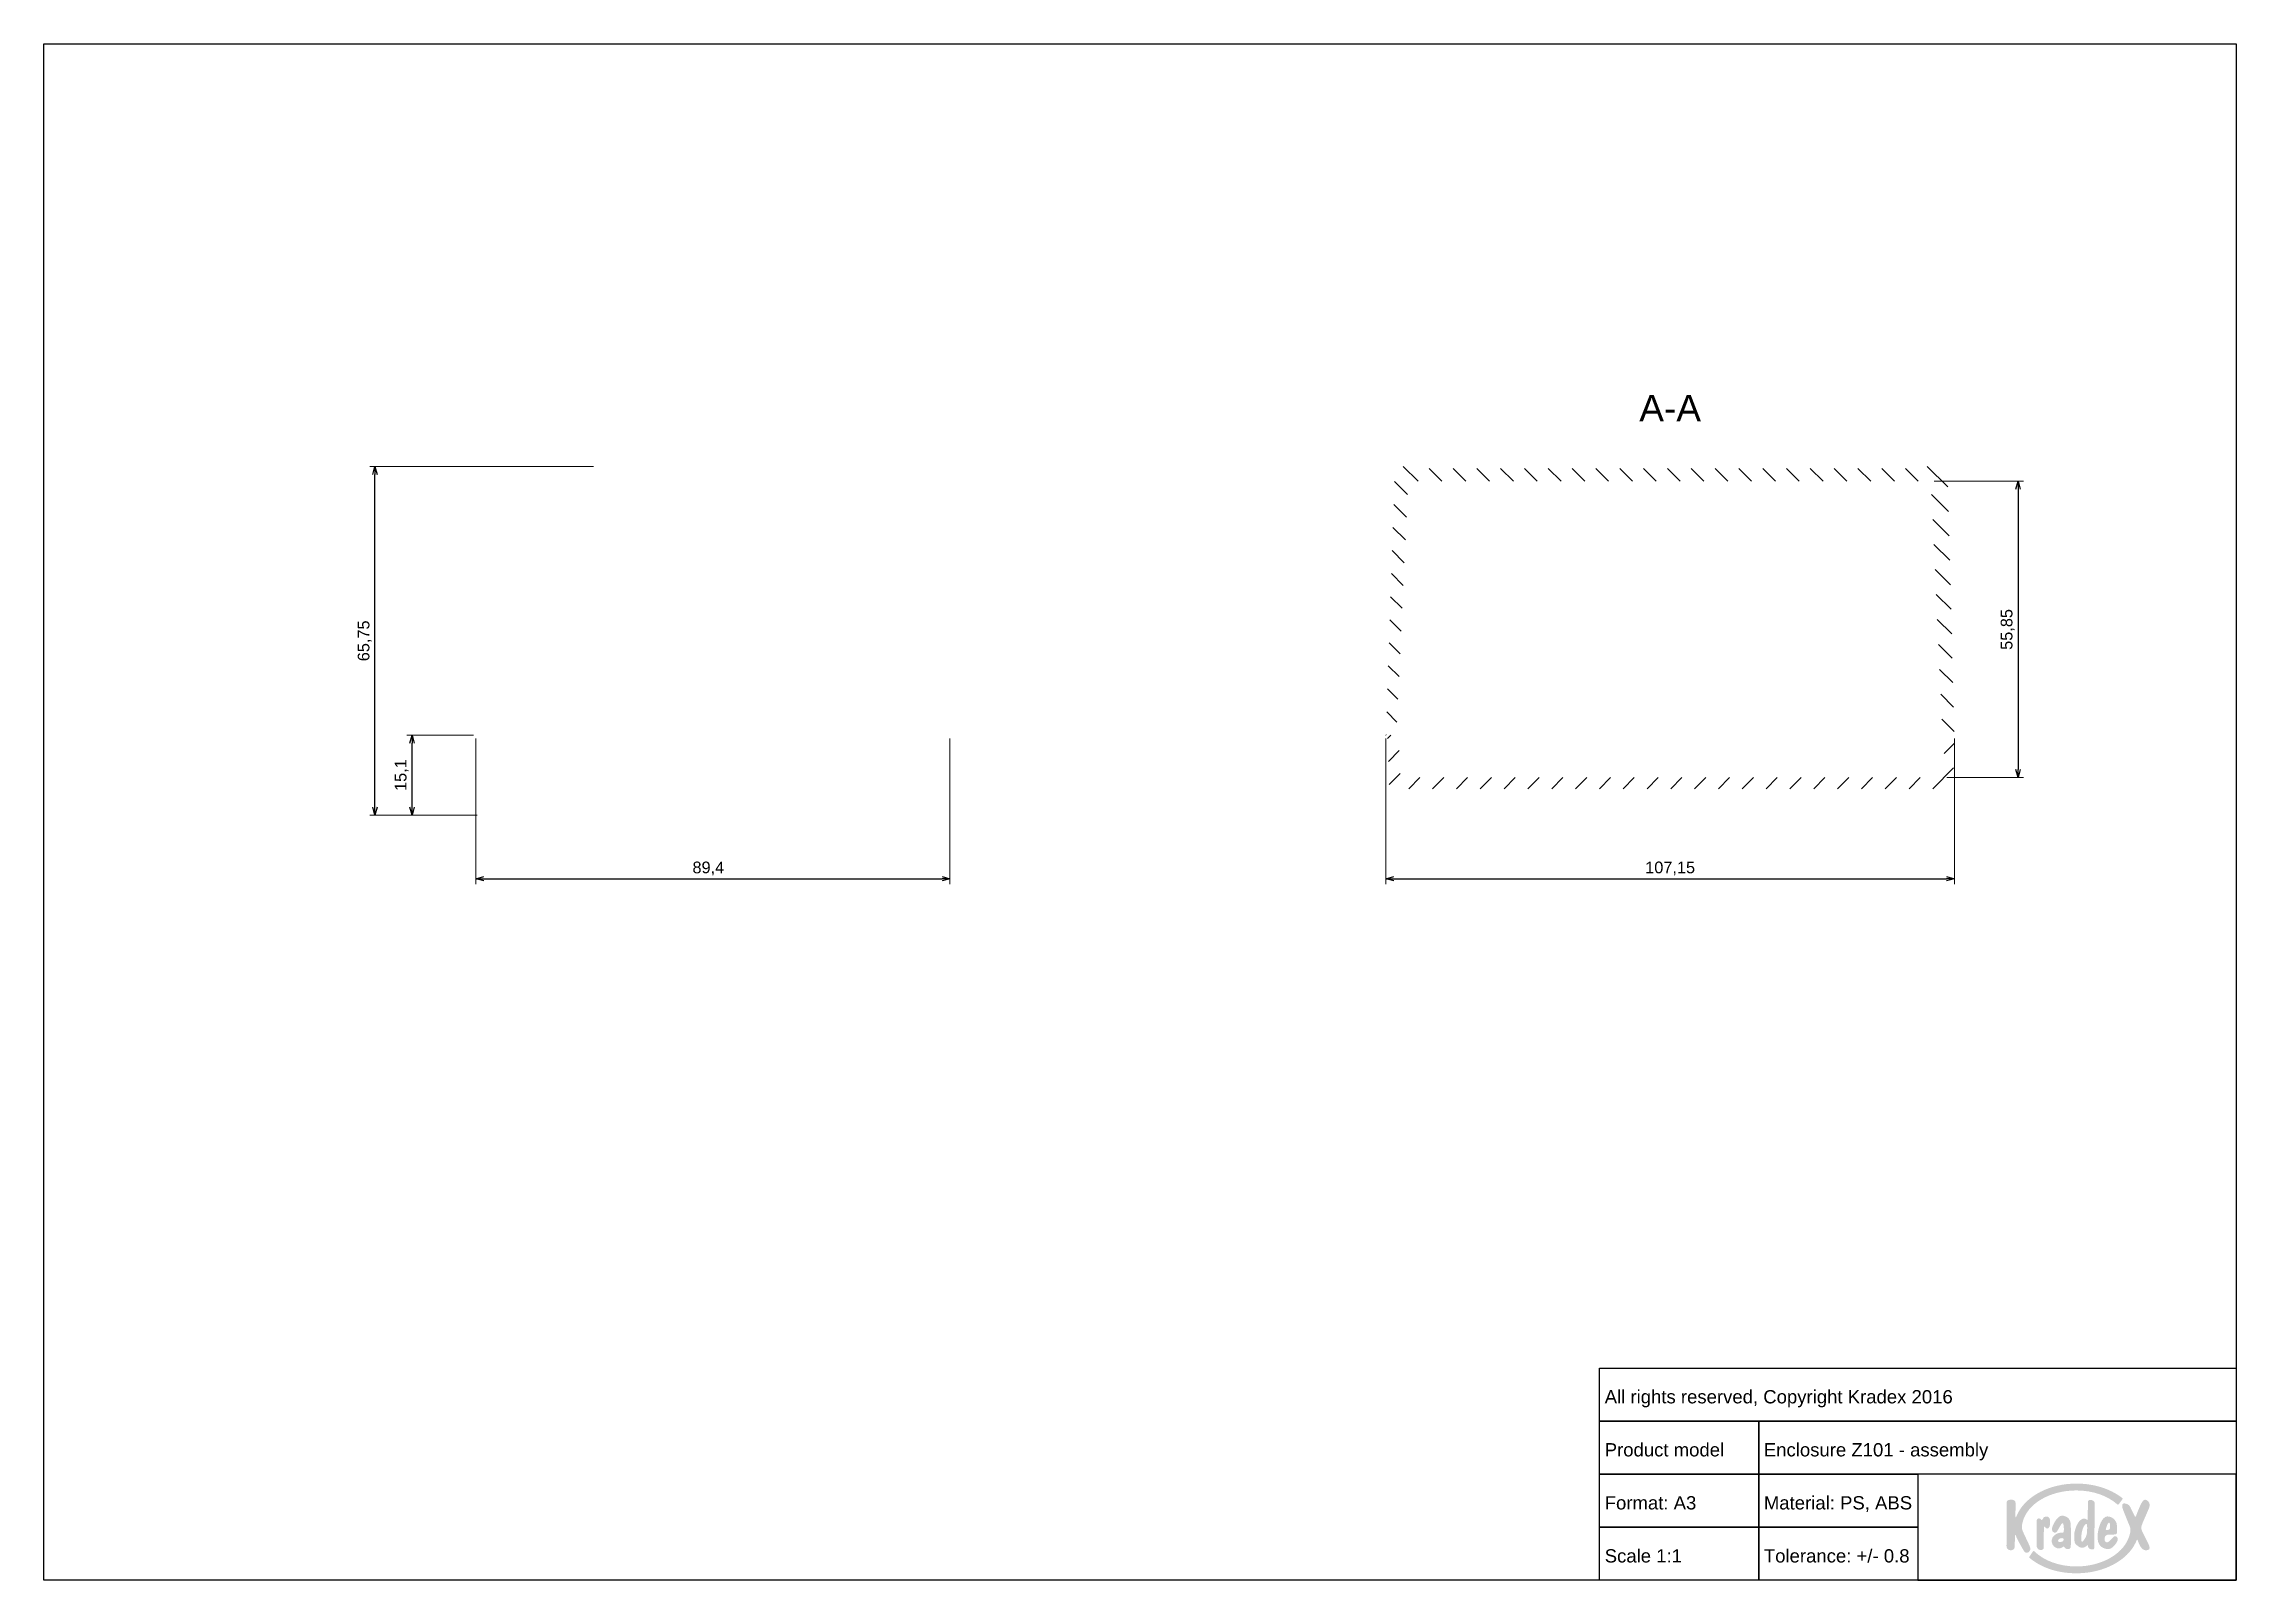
# Paper-space layout 'Assembly' of a CAD drawing. Header units: millimetres. Extents: x 0 to 413, y 1 to 290.
import ezdxf

# ---------------------------------------------------------------- set-up
doc = ezdxf.new("R2010")
doc.units = ezdxf.units.MM
doc.layers.add('MD_Annotation', color=7, linetype='Continuous', lineweight=25)
doc.layers.add('MD_Hatching', color=7, linetype='Continuous', lineweight=25)
doc.layers.add('Tabelka', color=7, linetype='Continuous')
doc.styles.get("Standard").update_dxf_attribs({"font": 'arial.ttf'})
doc.dimstyles.new('ISO-25', dxfattribs={"dimtxt": 2.2, "dimasz": 1.5, "dimexe": 1, "dimexo": 0.625, "dimtad": 1, "dimrnd": 0.05, "dimtxsty": 'Standard', "dimblk": 'OPEN30', "dimcen": 2.5, "dimadec": 0, "dimazin": 0, "dimtfac": 1, "dimtmove": 0, "dimatfit": 3, "dimfxl": 1, "dimlwe": 18, "dimarcsym": 0})

# ---------------------------------------------------------------- blocks, each defined once
blk = doc.blocks.new('_Open30')
at = {"color": 0, "linetype": 'ByBlock', "lineweight": -2}
for p, q in [((-1, 0.27), (0, 0)), ((0, 0), (-1, -0.27)), ((0, 0), (-1, 0))]:
    blk.add_line(p, q, dxfattribs=at)
blk = doc.blocks.new('*D16')
at = {"layer": 'Defpoints', "color": 0, "transparency": 16777216}
for p in [(62.64, 210.51), (104.43, 210.51), (82.5, 144.76)]:
    blk.add_point(p, dxfattribs=at)
at = {"layer": 'MD_Annotation', "color": 0, "lineweight": 18, "transparency": 16777216}
for p, q in [((103.81, 210.51), (61.64, 210.51)), ((81.88, 144.76), (61.64, 144.76))]:
    blk.add_line(p, q, dxfattribs=at)
at = {"layer": 'MD_Annotation', "color": 0, "lineweight": -2, "transparency": 16777216}
blk.add_line((62.64, 146.26), (62.64, 209.01), dxfattribs=at)
at = {"layer": 'MD_Annotation', "color": 0, "lineweight": -2, "transparency": 16777216, "xscale": 1.5, "yscale": 1.5, "zscale": 1.5}
for p, rotation in [((62.64, 210.51), 90), ((62.64, 144.76), 270)]:
    blk.add_blockref('_Open30', p, dxfattribs=dict(at, rotation=rotation))
at = {"layer": 'MD_Annotation', "color": 0, "transparency": 16777216, "insert": (60.69, 177.63), "char_height": 2.2, "attachment_point": 5, "rotation": 90}
blk.add_mtext('65,75', dxfattribs=at)
blk = doc.blocks.new('*D17')
at = {"layer": 'Defpoints', "color": 0, "transparency": 16777216}
for p in [(69.63, 159.86), (81.83, 159.86), (82.5, 144.76)]:
    blk.add_point(p, dxfattribs=at)
at = {"layer": 'MD_Annotation', "color": 0, "lineweight": 18, "transparency": 16777216}
for p, q in [((81.2, 159.86), (68.63, 159.86)), ((81.88, 144.76), (68.63, 144.76))]:
    blk.add_line(p, q, dxfattribs=at)
at = {"layer": 'MD_Annotation', "color": 0, "lineweight": -2, "transparency": 16777216}
blk.add_line((69.63, 146.26), (69.63, 158.36), dxfattribs=at)
at = {"layer": 'MD_Annotation', "color": 0, "lineweight": -2, "transparency": 16777216, "xscale": 1.5, "yscale": 1.5, "zscale": 1.5}
for p, rotation in [((69.63, 159.86), 90), ((69.63, 144.76), 270)]:
    blk.add_blockref('_Open30', p, dxfattribs=dict(at, rotation=rotation))
at = {"layer": 'MD_Annotation', "color": 0, "transparency": 16777216, "insert": (67.68, 152.31), "char_height": 2.2, "attachment_point": 5, "rotation": 90}
blk.add_mtext('15,1', dxfattribs=at)
blk = doc.blocks.new('*D18')
at = {"layer": 'Defpoints', "color": 0, "transparency": 16777216}
for p in [(81.63, 159.86), (171.03, 159.86), (171.03, 132.76)]:
    blk.add_point(p, dxfattribs=at)
at = {"layer": 'MD_Annotation', "color": 0, "lineweight": 18, "transparency": 16777216}
for p, q in [((81.63, 159.23), (81.63, 131.76)), ((171.03, 159.23), (171.03, 131.76))]:
    blk.add_line(p, q, dxfattribs=at)
at = {"layer": 'MD_Annotation', "color": 0, "lineweight": -2, "transparency": 16777216}
blk.add_line((83.13, 132.76), (169.53, 132.76), dxfattribs=at)
at = {"layer": 'MD_Annotation', "color": 0, "lineweight": -2, "transparency": 16777216, "xscale": 1.5, "yscale": 1.5, "zscale": 1.5, "rotation": 180}
blk.add_blockref('_Open30', (81.63, 132.76), dxfattribs=at)
at = {"layer": 'MD_Annotation', "color": 0, "lineweight": -2, "transparency": 16777216, "xscale": 1.5, "yscale": 1.5, "zscale": 1.5}
blk.add_blockref('_Open30', (171.03, 132.76), dxfattribs=at)
at = {"layer": 'MD_Annotation', "color": 0, "transparency": 16777216, "insert": (125.48, 134.7), "char_height": 2.2, "attachment_point": 5}
blk.add_mtext('89,4', dxfattribs=at)
blk = doc.blocks.new('*D21')
at = {"layer": 'Defpoints', "color": 0, "transparency": 16777216}
for p in [(253.21, 159.86), (360.36, 159.86), (360.36, 132.76)]:
    blk.add_point(p, dxfattribs=at)
at = {"layer": 'MD_Annotation', "color": 0, "lineweight": 18, "transparency": 16777216}
for p, q in [((253.21, 159.23), (253.21, 131.76)), ((360.36, 159.23), (360.36, 131.76))]:
    blk.add_line(p, q, dxfattribs=at)
at = {"layer": 'MD_Annotation', "color": 0, "lineweight": -2, "transparency": 16777216}
blk.add_line((254.71, 132.76), (358.86, 132.76), dxfattribs=at)
at = {"layer": 'MD_Annotation', "color": 0, "lineweight": -2, "transparency": 16777216, "xscale": 1.5, "yscale": 1.5, "zscale": 1.5, "rotation": 180}
blk.add_blockref('_Open30', (253.21, 132.76), dxfattribs=at)
at = {"layer": 'MD_Annotation', "color": 0, "lineweight": -2, "transparency": 16777216, "xscale": 1.5, "yscale": 1.5, "zscale": 1.5}
blk.add_blockref('_Open30', (360.36, 132.76), dxfattribs=at)
at = {"layer": 'MD_Annotation', "color": 0, "transparency": 16777216, "insert": (306.78, 134.7), "char_height": 2.2, "attachment_point": 5}
blk.add_mtext('107,15', dxfattribs=at)
blk = doc.blocks.new('*D22')
at = {"layer": 'Defpoints', "color": 0, "transparency": 16777216}
for p in [(355.94, 207.71), (358.28, 151.86), (372.36, 151.86)]:
    blk.add_point(p, dxfattribs=at)
at = {"layer": 'MD_Annotation', "color": 0, "lineweight": 18, "transparency": 16777216}
for p, q in [((356.56, 207.71), (373.36, 207.71)), ((358.91, 151.86), (373.36, 151.86))]:
    blk.add_line(p, q, dxfattribs=at)
at = {"layer": 'MD_Annotation', "color": 0, "lineweight": -2, "transparency": 16777216}
blk.add_line((372.36, 206.21), (372.36, 153.36), dxfattribs=at)
at = {"layer": 'MD_Annotation', "color": 0, "lineweight": -2, "transparency": 16777216, "xscale": 1.5, "yscale": 1.5, "zscale": 1.5}
for p, rotation in [((372.36, 207.71), 90), ((372.36, 151.86), 270)]:
    blk.add_blockref('_Open30', p, dxfattribs=dict(at, rotation=rotation))
at = {"layer": 'MD_Annotation', "color": 0, "transparency": 16777216, "insert": (370.41, 179.78), "char_height": 2.2, "attachment_point": 5, "rotation": 90}
blk.add_mtext('55,85', dxfattribs=at)

psp = doc.layouts.new('Assembly')

# ---------------------------------------------------------------- hatches: boundary and pattern name
at = {"layer": 'MD_Hatching'}
h = psp.add_hatch(dxfattribs=at)
h.set_pattern_fill('ANSI31', color=256, angle=90, style=0)
h.paths.add_polyline_path([(358.158, 159.856), (358.558, 159.856), (360.359, 159.856), (359.009, 210.506), (353.808, 210.506), (353.808, 210.106), (259.508, 210.106), (259.508, 210.506), (254.907, 210.506), (253.207, 159.856), (253.507, 159.856), (255.158, 159.856), (257.378, 207.706), (355.938, 207.706)], flags=0)
h = psp.add_hatch(dxfattribs=at)
h.set_pattern_fill('ANSI31', color=256, style=0)
h.paths.add_polyline_path([(360.359, 159.856), (358.558, 159.856), (358.28, 151.856), (255.886, 151.856), (255.608, 159.856), (255.158, 159.856), (253.507, 159.856), (253.858, 149.756), (360.108, 149.756)], flags=0)
at = {"layer": 'Tabelka', "true_color": 0x00539f}
h = psp.add_hatch(color=154, dxfattribs=at)
h.dxf.hatch_style = 2
edge = h.paths.add_edge_path()
edge.add_spline(control_points=[(374.4, 7.291), (374.4, 7.291), (373.458, 9.308), (373.458, 9.308), (372.975, 10.322), (373.083, 10.415), (373.09, 10.696), (373.101, 10.824), (373.146, 11.07), (373.22, 11.439), (374.094, 14.929), (378.297, 17.44), (383.379, 17.44), (386.487, 17.44), (389.258, 16.41), (391.088, 14.808), (391.159, 14.745), (391.251, 14.719), (391.315, 14.808), (391.355, 14.864), (391.986, 15.697), (392.028, 15.751), (392.094, 15.836), (392.113, 15.932), (391.994, 16.024), (389.85, 17.691), (386.783, 18.731), (383.379, 18.731), (378.309, 18.731), (373.99, 16.42), (372.343, 13.182), (372.297, 13.086), (372.285, 13.059), (372.23, 12.946), (371.94, 12.244), (371.86, 12.131), (371.873, 12.93), (371.873, 12.93), (371.902, 15.067), (371.902, 15.067), (371.91, 15.573), (371.52, 15.702), (370.894, 15.687), (370.421, 15.677), (370.214, 15.474), (370.213, 15.123), (370.213, 15.123), (370.185, 6.943), (370.185, 6.943), (370.184, 6.556), (370.452, 6.172), (370.962, 6.154), (371.498, 6.136), (371.693, 6.457), (371.706, 6.718), (371.757, 7.752), (371.783, 8.272), (371.783, 8.595), (371.769, 9.415), (371.889, 9.015), (372.065, 8.637), (372.439, 7.826), (372.964, 6.854), (373.499, 5.981), (373.68, 5.687), (374.059, 5.607), (374.365, 5.809), (374.947, 6.192), (374.583, 6.886), (374.4, 7.291), (374.4, 7.291), (374.4, 7.291), (374.4, 7.291)], knot_values=[0, 0, 0, 0, 1, 1, 1, 2, 2, 2, 3, 3, 3, 4, 4, 4, 5, 5, 5, 6, 6, 6, 7, 7, 7, 8, 8, 8, 9, 9, 9, 10, 10, 10, 11, 11, 11, 12, 12, 12, 13, 13, 13, 14, 14, 14, 15, 15, 15, 16, 16, 16, 17, 17, 17, 18, 18, 18, 19, 19, 19, 20, 20, 20, 21, 21, 21, 22, 22, 22, 23, 23, 23, 24, 24, 24, 24], degree=3, periodic=0)
edge = h.paths.add_edge_path()
edge.add_spline(control_points=[(377.556, 10.414), (377.786, 9.987), (378.382, 10.376), (378.382, 11.011), (378.382, 11.162), (378.382, 11.806), (378.382, 11.806), (378.382, 12.279), (378.072, 12.506), (377.748, 12.506), (377.398, 12.506), (377.217, 12.412), (377.112, 12.234), (377.071, 12.164), (377.026, 11.847), (376.849, 11.865), (376.673, 11.882), (376.626, 12.163), (376.319, 12.169), (376.067, 12.169), (375.848, 12.04), (375.848, 11.516), (375.848, 11.516), (375.848, 7.127), (375.848, 7.127), (375.848, 6.758), (376.055, 6.191), (376.598, 6.191), (377.099, 6.191), (377.211, 6.475), (377.215, 6.676), (377.215, 6.676), (377.207, 8.874), (377.229, 9.968), (377.242, 10.63), (377.305, 10.878), (377.556, 10.414), (377.556, 10.414), (377.556, 10.414), (377.556, 10.414)], knot_values=[0, 0, 0, 0, 1, 1, 1, 2, 2, 2, 3, 3, 3, 4, 4, 4, 5, 5, 5, 6, 6, 6, 7, 7, 7, 8, 8, 8, 9, 9, 9, 10, 10, 10, 11, 11, 11, 12, 12, 12, 13, 13, 13, 13], degree=3, periodic=0)
edge = h.paths.add_edge_path()
edge.add_spline(control_points=[(380.113, 9.439), (379.525, 9.316), (378.763, 8.808), (378.708, 8.053), (378.635, 7.063), (379.492, 6.305), (380.421, 6.565), (380.886, 6.695), (380.88, 7.04), (381.115, 6.729), (381.236, 6.568), (381.403, 6.369), (381.715, 6.369), (382.059, 6.369), (382.236, 6.493), (382.29, 6.801), (382.362, 7.207), (382.315, 11.04), (382.292, 11.179), (382.22, 11.625), (382.082, 11.983), (381.812, 12.229), (381.539, 12.477), (380.959, 12.729), (380.581, 12.676), (379.876, 12.579), (379.309, 11.602), (379.045, 11.075), (378.949, 10.883), (378.562, 10.051), (378.852, 9.762), (378.852, 9.762), (379.015, 9.598), (379.015, 9.598), (379.257, 9.357), (379.567, 9.472), (379.695, 9.688), (379.695, 9.688), (380.236, 10.591), (380.502, 11.045), (380.601, 11.214), (381.001, 11.728), (381.005, 10.024), (381.007, 9.173), (380.774, 9.576), (380.113, 9.439), (380.113, 9.439), (380.113, 9.439), (380.113, 9.439)], knot_values=[0, 0, 0, 0, 1, 1, 1, 2, 2, 2, 3, 3, 3, 4, 4, 4, 5, 5, 5, 6, 6, 6, 7, 7, 7, 8, 8, 8, 9, 9, 9, 10, 10, 10, 11, 11, 11, 12, 12, 12, 13, 13, 13, 14, 14, 14, 15, 15, 15, 16, 16, 16, 16], degree=3, periodic=0)
edge = h.paths.add_edge_path()
edge.add_spline(control_points=[(380.498, 7.729), (380.118, 7.685), (379.624, 7.769), (379.985, 8.156), (380.212, 8.4), (380.399, 8.419), (380.652, 8.451), (381.082, 8.505), (381.111, 7.801), (380.498, 7.729)], knot_values=[0, 0, 0, 0, 1, 1, 1, 2, 2, 2, 3, 3, 3, 3], degree=3, periodic=0)
edge = h.paths.add_edge_path()
edge.add_spline(control_points=[(386.384, 6.308), (386.674, 6.308), (386.735, 6.382), (386.737, 6.589), (386.737, 6.589), (386.82, 15.036), (386.82, 15.036), (386.824, 15.508), (386.259, 15.655), (385.958, 15.655), (385.713, 15.655), (385.56, 15.554), (385.554, 15.281), (385.554, 15.281), (385.472, 11.866), (385.472, 11.866), (384.065, 13.004), (382.946, 10.293), (382.946, 8.919), (382.946, 7.545), (383.043, 7.442), (383.455, 7.101), (383.78, 6.831), (384.073, 6.645), (384.445, 6.645), (384.721, 6.645), (384.893, 6.692), (385.182, 6.914), (385.471, 7.135), (385.557, 7.15), (385.557, 7.15), (385.557, 7.15), (385.557, 6.859), (385.557, 6.859), (385.557, 6.565), (385.907, 6.308), (386.384, 6.308)], knot_values=[0, 0, 0, 0, 1, 1, 1, 2, 2, 2, 3, 3, 3, 4, 4, 4, 5, 5, 5, 6, 6, 6, 7, 7, 7, 8, 8, 8, 9, 9, 9, 10, 10, 10, 11, 11, 11, 12, 12, 12, 12], degree=3, periodic=0)
edge = h.paths.add_edge_path()
edge.add_spline(control_points=[(385.118, 8.63), (384.366, 7.389), (384.294, 7.54), (384.294, 8.498), (384.294, 10.08), (384.907, 11.124), (385.254, 11.124), (385.336, 11.124), (385.388, 11.04), (385.388, 10.864), (385.388, 10.127), (385.464, 9.201), (385.118, 8.63), (385.118, 8.63), (385.118, 8.63), (385.118, 8.63)], knot_values=[0, 0, 0, 0, 1, 1, 1, 2, 2, 2, 3, 3, 3, 4, 4, 4, 5, 5, 5, 5], degree=3, periodic=0)
edge = h.paths.add_edge_path()
edge.add_spline(control_points=[(389.492, 9.095), (389.492, 9.095), (390.616, 9.136), (390.616, 9.136), (390.9, 9.169), (391, 9.239), (391, 9.569), (391, 9.569), (391, 10.786), (391, 10.786), (391, 11.449), (390.571, 11.953), (390.321, 12.145), (390.076, 12.335), (389.597, 12.551), (389.208, 12.534), (388.481, 12.526), (387.981, 11.545), (387.757, 10.874), (387.502, 10.107), (387.353, 9.558), (387.353, 8.481), (387.353, 7.405), (387.907, 6.919), (388.132, 6.77), (388.92, 6.249), (389.724, 6.275), (390.195, 6.747), (390.499, 7.049), (390.93, 7.43), (391.129, 8.003), (391.191, 8.158), (391.194, 8.457), (391.022, 8.63), (390.832, 8.825), (390.588, 8.908), (390.33, 8.65), (390.33, 8.65), (389.54, 7.837), (389.54, 7.837), (389.076, 7.36), (388.517, 7.777), (388.672, 8.45), (388.8, 9.015), (389.065, 9.079), (389.492, 9.095)], knot_values=[0, 0, 0, 0, 1, 1, 1, 2, 2, 2, 3, 3, 3, 4, 4, 4, 5, 5, 5, 6, 6, 6, 7, 7, 7, 8, 8, 8, 9, 9, 9, 10, 10, 10, 11, 11, 11, 12, 12, 12, 13, 13, 13, 14, 14, 14, 15, 15, 15, 15], degree=3, periodic=0)
edge = h.paths.add_edge_path()
edge.add_spline(control_points=[(388.924, 10.239), (389.036, 10.542), (389.263, 11.388), (389.53, 11.378), (389.621, 11.375), (389.683, 11.262), (389.69, 11.092), (389.704, 10.755), (389.684, 10.662), (389.684, 10.397), (389.684, 10.194), (389.665, 10.099), (389.493, 10.041), (389.052, 9.892), (388.814, 9.944), (388.924, 10.239), (388.924, 10.239), (388.924, 10.239), (388.924, 10.239)], knot_values=[0, 0, 0, 0, 1, 1, 1, 2, 2, 2, 3, 3, 3, 4, 4, 4, 5, 5, 5, 6, 6, 6, 6], degree=3, periodic=0)
edge = h.paths.add_edge_path()
edge.add_spline(control_points=[(395.857, 9.549), (395.528, 10.214), (395.469, 10.444), (395.964, 11.589), (395.964, 11.589), (397.023, 14.032), (397.023, 14.032), (397.224, 14.496), (397.262, 15.1), (396.858, 15.427), (396.119, 16.025), (395.832, 15.605), (395.13, 13.964), (394.389, 12.234), (394.639, 12.082), (394.138, 13.014), (394.138, 13.014), (393.509, 14.329), (393.509, 14.329), (393.296, 14.775), (392.902, 14.907), (392.583, 14.969), (391.831, 15.116), (391.874, 14.475), (392.282, 13.463), (392.282, 13.463), (393.098, 11.441), (393.098, 11.441), (393.452, 10.563), (393.697, 10.181), (393.476, 9.344), (393.398, 9.049), (393.304, 8.769), (393.199, 8.498), (393.177, 8.439), (393.17, 8.424), (393.128, 8.321), (391.925, 5.32), (387.94, 3.108), (383.379, 3.108), (380.107, 3.108), (377.219, 4.191), (375.426, 5.967), (375.353, 6.037), (375.263, 6.041), (375.189, 5.963), (375.125, 5.871), (374.537, 4.99), (374.495, 4.92), (374.453, 4.851), (374.481, 4.755), (374.531, 4.714), (376.807, 2.825), (379.854, 1.817), (383.379, 1.817), (388.572, 1.817), (392.965, 4.248), (394.53, 7.605), (394.549, 7.645), (394.573, 7.698), (394.595, 7.754), (394.929, 8.701), (394.882, 7.745), (395.455, 6.822), (395.947, 6.029), (396.493, 6.127), (396.825, 6.201), (397.27, 6.3), (397.247, 6.739), (396.893, 7.453), (396.893, 7.453), (395.857, 9.549), (395.857, 9.549), (395.857, 9.549), (395.857, 9.549), (395.857, 9.549)], knot_values=[0, 0, 0, 0, 1, 1, 1, 2, 2, 2, 3, 3, 3, 4, 4, 4, 5, 5, 5, 6, 6, 6, 7, 7, 7, 8, 8, 8, 9, 9, 9, 10, 10, 10, 11, 11, 11, 12, 12, 12, 13, 13, 13, 14, 14, 14, 15, 15, 15, 16, 16, 16, 17, 17, 17, 18, 18, 18, 19, 19, 19, 20, 20, 20, 21, 21, 21, 22, 22, 22, 23, 23, 23, 24, 24, 24, 25, 25, 25, 25], degree=3, periodic=0)

# ---------------------------------------------------------------- linework, layer by layer
at = {"layer": 'Tabelka'}
for points in [[(0.22, 290.193), (413.476, 290.193), (413.476, 0.521), (0.22, 0.521)], [(413.476, 30.521), (293.476, 30.521), (293.476, 40.521), (413.476, 40.521)], [(323.476, 20.521), (293.476, 20.521), (293.476, 30.521), (323.476, 30.521)], [(413.476, 20.521), (323.476, 20.521), (323.476, 30.521), (413.476, 30.521)], [(323.476, 10.521), (293.476, 10.521), (293.476, 20.521), (323.476, 20.521)], [(353.476, 10.521), (323.476, 10.521), (323.476, 20.521), (353.476, 20.521)], [(413.476, 20.521), (353.476, 20.521), (353.476, 0.521), (413.476, 0.521)], [(323.476, 0.521), (293.476, 0.521), (293.476, 10.521), (323.476, 10.521)], [(353.476, 0.521), (323.476, 0.521), (323.476, 10.521), (353.476, 10.521)]]:
    psp.add_lwpolyline(points, close=True, dxfattribs=at)

# ---------------------------------------------------------------- texts
at = {"insert": (293.476, 40.521), "char_height": 2.5, "attachment_point": 1}
psp.add_mtext_dynamic_manual_height_columns('\\P All rights reserved, Copyright Kradex 2016', width=120, gutter_width=12.5, heights=[0], dxfattribs=at)
at = {"layer": 'MD_Annotation', "color": 7, "insert": (306.783, 219.006), "char_height": 5, "width": 14.16439, "attachment_point": 8}
psp.add_mtext('A-A', dxfattribs=at)
at = {"layer": 'Tabelka', "char_height": 2.5, "attachment_point": 1}
for s, width, heights, insert in [('\\pi15;\\P\\pi0; Product model', 30, [9.962], (293.476, 30.521)), ('\\P Enclosure Z101 - assembly ', 90, [0], (323.476, 30.521)), ('\\P Format: A3', 30, [0], (293.476, 20.521)), ('\\P Material: PS, ABS', 30, [0], (323.476, 20.521)), ('\\P Scale 1:1', 30, [0], (293.476, 10.521)), ('\\P Tolerance: +/- 0.8', 30, [0], (323.476, 10.521))]:
    psp.add_mtext_dynamic_manual_height_columns(s, width=width, gutter_width=12.5, heights=heights, dxfattribs=dict(at, insert=insert))

# ---------------------------------------------------------------- dimensions: what is measured, and where the dimension line sits
at = {"layer": 'MD_Annotation'}
for base, p1, p2, angle, picture, middle in [((62.638, 210.506), (82.502, 144.756), (104.433, 210.506), 270, '*D16', (60.691, 177.631)), ((372.359, 151.856), (355.938, 207.706), (358.28, 151.856), 90, '*D22', (370.412, 179.781)), ((69.628, 159.856), (82.502, 144.756), (81.828, 159.856), 270, '*D17', (67.681, 152.306))]:
    dim = psp.add_linear_dim(base=base, p1=p1, p2=p2, angle=angle, dimstyle='ISO-25', override={"dimlfac": -1}, dxfattribs=at)
    dim.commit()
    dim.dimension.update_dxf_attribs({"geometry": picture, "text_midpoint": middle})
dim = psp.add_linear_dim(base=(171.028, 132.756), p1=(81.628, 159.856), p2=(171.028, 159.856), dimstyle='ISO-25', override={"dimlfac": -1}, dxfattribs=at)
dim.commit()
dim.dimension.update_dxf_attribs({"geometry": '*D18', "text_midpoint": (125.482, 132.756), "dimtype": 160})
dim = psp.add_linear_dim(base=(360.359, 132.756), p1=(253.207, 159.856), p2=(360.359, 159.856), dimstyle='ISO-25', override={"dimlfac": -1}, dxfattribs=at)
dim.commit()
dim.dimension.update_dxf_attribs({"geometry": '*D21', "text_midpoint": (306.783, 134.703)})

doc.saveas('drawing.dxf')
